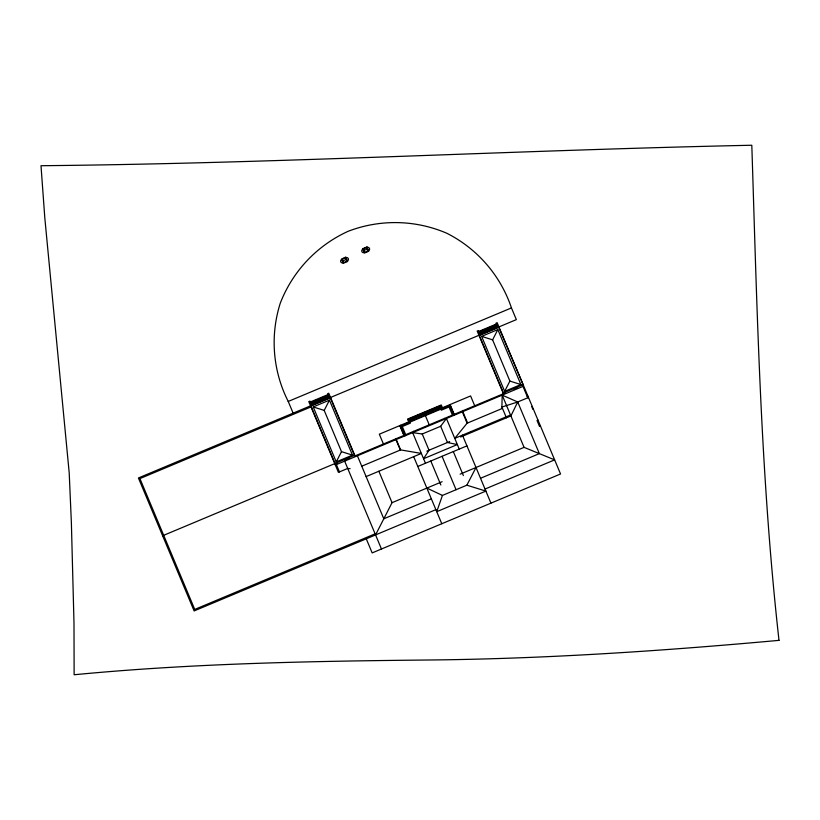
<?xml version="1.0" encoding="UTF-8"?>
<svg xmlns="http://www.w3.org/2000/svg" width="820" height="820" viewBox="0 0 820 820"><rect width="100%" height="100%" fill="white"/><g stroke="black" fill="none" stroke-linecap="round" stroke-linejoin="round"><path stroke-width="1.23" d="M506.422 417.8L501.901 407.038L502.188 395.127L517.727 401.984L539.355 453.624L480.51 478.275M442.441 495.423L436.742 511.67L485.881 491.088L466.857 485.194L442.441 495.423L426.861 488.095M528.5 397.474L517.727 401.984L510.901 415.924L460.635 436.988M336.241 461.916L341.479 451.646L324.207 410.41L329.445 400.139L352.477 455.12L336.241 461.916L313.209 406.935L329.445 400.139M375.56 534.906L392.042 502.68L442.123 481.699M492.605 339.849L497.842 329.579L520.885 384.559L504.648 391.365L509.886 381.085L492.605 339.849L481.617 336.374L505.315 392.944M466.857 485.194L476.01 467.502M425.467 463.249L412.644 432.642L422.238 433.995L440.668 426.267L446.428 418.487L459.251 449.093M502.465 408.38L467.103 423.202L454.762 438.372L510.522 415.012M343.611 260.524L346.03 259.51M293.13 413.147L288.23 401.452L511.454 307.92L516.354 319.626L138.416 477.968L194.125 610.931L435.881 509.64M310.329 401.984L327.928 394.604M478.726 331.423L496.407 324.013M310.585 402.61L328.195 395.23M478.952 331.957L496.633 324.546M310.841 403.204L328.441 395.824M479.208 332.551L496.879 325.14M479.444 333.135L497.125 325.724M311.098 403.819L328.697 396.439M479.679 333.699L497.361 326.288M311.333 404.383L328.933 397.003M311.559 404.926L329.168 397.556M479.956 334.355L497.637 326.944M310.995 406.915L139.923 478.593L194.74 609.424L375.109 533.851M481.617 336.374L497.842 329.579M408.934 420.363L440.976 406.945M400.806 425.928L449.657 405.459L453.511 414.654M162.626 535.757L354.742 455.264M503.162 393.067L523.139 384.703M335.042 464.284L336.907 463.505M345.814 459.774L349.156 458.37M514.222 389.213L517.563 387.809M523.416 385.359L498.765 327.323L479.362 335.462L503.726 393.61L354.722 456.043L330.357 397.884L310.964 406.013L335.329 464.171M335.349 465.022L522.986 386.404L527.752 397.782M501.901 407.038L517.727 401.984M527.188 396.439L527.926 396.132M361.763 466.19L400.611 449.903L421.357 453.439L366.12 476.584M532.241 406.412L531.749 406.617L532.887 409.313L533.369 409.108M426.841 451.143L449.657 441.58M417.79 466.467L466.939 445.875M537.971 420.086L537.028 420.486L539.529 426.461L540.472 426.062M460.112 474.165L524.072 447.361L554.638 459.876L485.02 489.048M431.361 498.867L383.801 518.793L357.397 455.787M364.418 250.1L366.776 249.485M350.109 468.661L347.711 468.445L338.414 472.34L308.781 401.615L309.96 401.113L311.743 405.357M509.886 381.085L520.885 384.559M313.209 406.935L324.207 410.41M341.479 451.646L352.477 455.12M511.454 307.92C500.569 275.53 477.435 248.788 446.961 233.321C415.525 219.739 380.111 219.032 348.141 231.291C316.981 245.487 292.648 271.225 280.286 303.154C269.934 335.718 272.763 370.978 288.23 401.452M497.822 327.385L496.049 323.152L497.156 322.69L560.552 473.98L372.167 552.905L366.263 538.812M480.141 334.796L478.367 330.562L477.178 331.054L503.439 393.733M502.188 395.127L524.072 447.361M474.708 405.767L470.598 395.947L379.322 434.19L383.432 444.009M462.511 410.881L467.584 422.997M471.151 431.505L471.541 432.417M462.336 411.824L467.103 423.202M450.067 404.557L454.178 414.366M449.893 404.629L453.552 413.352M453.798 414.53L454.106 415.268M462.449 435.154L490.934 503.142M452.455 415.094L449.042 406.956L441.314 410.195L439.981 407.356M442.421 407.755L441.252 404.977L407.601 419.082L408.76 421.859M441.959 407.95L440.965 405.562L408.093 419.338L409.088 421.716M441.478 408.155L440.658 406.187L408.616 419.614L409.436 421.572M441.006 408.35L440.34 406.751L409.129 419.819L409.795 421.429M444.727 418.333L445.034 419.071M453.316 451.584L463.361 475.569M440.668 426.267L447.464 442.503L457.355 444.563L423.571 458.718L429.034 450.221L422.238 433.995M425.119 415.002L429.229 424.821M442.062 456.299L456.063 489.714M430.807 461.014L440.852 484.999M409.682 420.055L410.184 421.255M409.6 421.5L410.307 423.181L402.292 426.543L405.705 434.682M413.721 431.32L414.028 432.058M400.56 425.293L404.967 435.861M413.68 456.658L441.785 523.734M400.027 425.518L403.676 434.241M399.801 425.611L403.922 435.43M396.255 439.51L400.611 449.903M395.65 438.895L400.314 450.036M378.871 471.244L392.042 502.68M355.019 455.92L328.758 393.241L327.569 393.743L329.343 397.977M344.646 461.127L381.464 549.01M336.385 464.591L339.449 471.9M346.03 257.716A1.753 1.753 0 0 1 348.336 258.659A1.753 1.753 0 0 1 347.393 260.955M343.047 262.779A1.753 1.753 0 0 1 340.751 261.836A1.753 1.753 0 0 1 341.694 259.54M367.165 247.476A1.753 1.753 0 0 1 369.461 248.409A1.753 1.753 0 0 1 368.518 250.715M364.183 252.529A1.753 1.753 0 0 1 361.876 251.586A1.753 1.753 0 0 1 362.819 249.29M366.94 246.933L362.594 248.747L364.408 253.072L368.754 251.248L366.94 246.933M345.804 257.183L341.468 258.997L343.272 263.322L347.618 261.498L345.804 257.183M779 640.358C662.304 650.947 545.341 658.849 428.142 660.008C310.011 661.176 191.798 663.411 74.128 674.757L73.995 623.128L71.371 522.576L69.208 472.894L44.823 218.089L41 165.712C278.062 163.446 514.816 150.244 751.807 145.242C757.137 310.462 760.54 475.918 779 640.358M343.334 261.846A2.009 2.009 0 0 0 346.532 260.493A2.009 2.009 0 0 0 343.764 258.402A2.009 2.009 0 0 0 343.334 261.846M364.459 251.607A2.009 2.009 0 0 0 367.667 250.254A2.009 2.009 0 0 0 364.89 248.152A2.009 2.009 0 0 0 364.459 251.607"/></g></svg>
